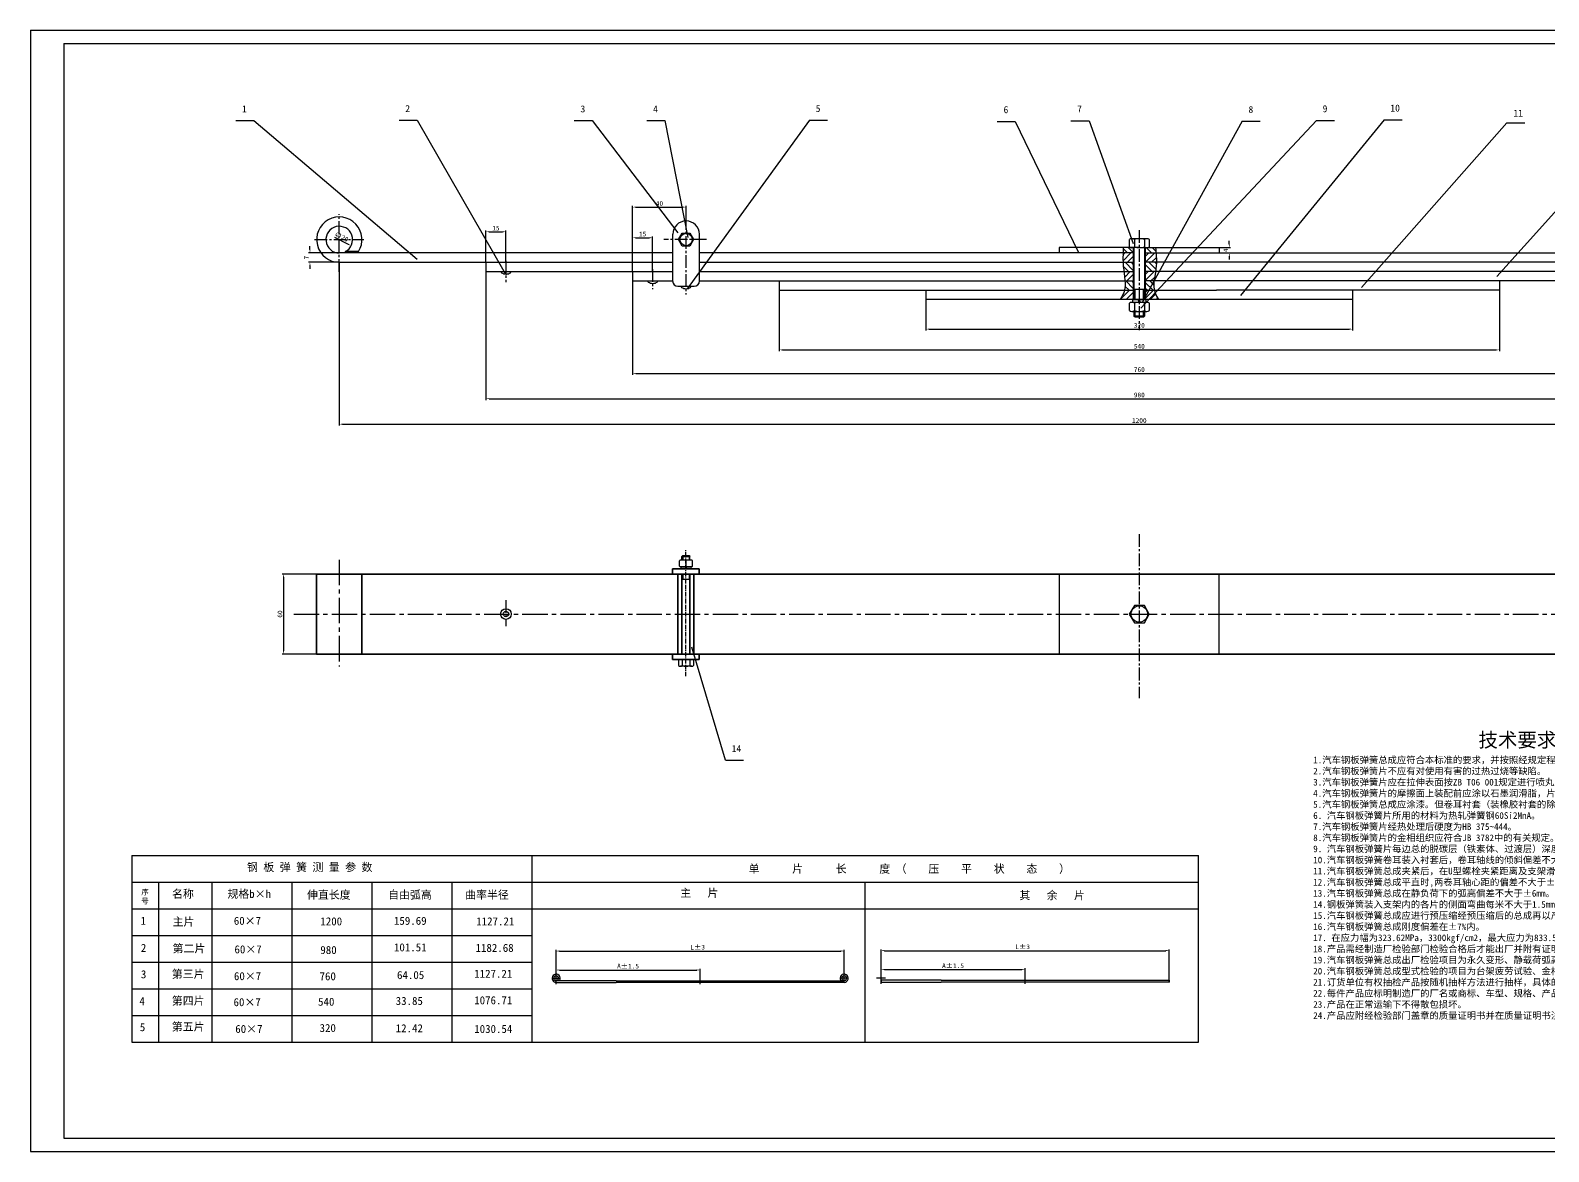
# Model space of a CAD drawing. Header units: millimetres. Extents: x -3782 to 4047, y 1014 to 3284.
# Drawn here: x -3782 to -2643, y 1433 to 2274 of the extents above; entities that cross this region are included whole.
import ezdxf

# ---------------------------------------------------------------- set-up
doc = ezdxf.new("R2010")
doc.units = ezdxf.units.MM
doc.linetypes.add('CENTER2', pattern=[28.575, 19.05, -3.175, 3.175, -3.175])
for name, color, linetype in [('尺寸', 4, 'CONTINUOUS'), ('文字', 3, 'CONTINUOUS'), ('点划线', 6, 'CENTER2'), ('细实线', 3, 'CONTINUOUS')]:
    doc.layers.add(name, color=color, linetype=linetype)
doc.layers.add('粗实线', color=2, linetype='CONTINUOUS', lineweight=30)
doc.styles.get("Standard").update_dxf_attribs({"font": '', "height": 3.5})
doc.styles.get('Standard').set_extended_font_data('SimSun')
doc.dimstyles.new('无偏差', dxfattribs={"dimtxt": 3.5, "dimasz": 2.5, "dimexe": 1, "dimexo": 0, "dimgap": 1, "dimtad": 1, "dimtoh": 1, "dimdec": 0, "dimzin": 0, "dimdsep": 46, "dimtxsty": 'Standard', "dimcen": 2.5, "dimclrd": 256, "dimadec": 0, "dimazin": 0, "dimtfac": 1, "dimtdec": 0, "dimtofl": 0, "dimtmove": 0, "dimatfit": 3, "dimfxl": 1, "dimtolj": 1, "dimtzin": 0, "dimarcsym": 0})
doc.dimstyles.new('无偏差$0', dxfattribs={"dimtxt": 3.5, "dimasz": 2.5, "dimexe": 1, "dimexo": 0, "dimgap": 1, "dimtad": 1, "dimtoh": 1, "dimdec": 0, "dimzin": 0, "dimdsep": 46, "dimtxsty": 'Standard', "dimcen": 2.5, "dimclrd": 256, "dimadec": 0, "dimazin": 0, "dimtfac": 1, "dimtdec": 0, "dimtofl": 0, "dimtmove": 0, "dimatfit": 3, "dimfxl": 1, "dimtolj": 1, "dimtzin": 0, "dimarcsym": 0})

# ---------------------------------------------------------------- blocks, each defined once
blk = doc.blocks.new('*D164')
at = {"layer": '尺寸', "color": 0, "lineweight": -2, "ltscale": 0.5}
for p, q in [((-3110.2, 2071.9), (-3110.2, 2048.8)), ((-2790.2, 2071.9), (-2790.2, 2048.8))]:
    blk.add_line(p, q, dxfattribs=at)
at = {"layer": '尺寸', "lineweight": -2, "ltscale": 0.5}
blk.add_line((-3107.7, 2049.8), (-2792.7, 2049.8), dxfattribs=at)
at = {"layer": '尺寸', "ltscale": 0.5}
for points in [[(-3107.7, 2050.2), (-3107.7, 2049.4), (-3110.2, 2049.8)], [(-2792.7, 2050.2), (-2792.7, 2049.4), (-2790.2, 2049.8)]]:
    blk.add_solid(points, dxfattribs=at)
at = {"layer": '尺寸', "color": 0, "ltscale": 0.5, "insert": (-2950.2, 2052.6), "char_height": 3.5, "attachment_point": 5}
blk.add_mtext('\\A1;320', dxfattribs=at)
blk = doc.blocks.new('*D165')
at = {"layer": '尺寸', "color": 0, "lineweight": -2, "ltscale": 0.5}
for p, q in [((-3220.2, 2078.9), (-3220.2, 2033.2)), ((-2680.2, 2078.9), (-2680.2, 2033.2))]:
    blk.add_line(p, q, dxfattribs=at)
at = {"layer": '尺寸', "lineweight": -2, "ltscale": 0.5}
blk.add_line((-3217.7, 2034.2), (-2682.7, 2034.2), dxfattribs=at)
at = {"layer": '尺寸', "ltscale": 0.5}
for points in [[(-3217.7, 2034.6), (-3217.7, 2033.8), (-3220.2, 2034.2)], [(-2682.7, 2034.6), (-2682.7, 2033.8), (-2680.2, 2034.2)]]:
    blk.add_solid(points, dxfattribs=at)
at = {"layer": '尺寸', "color": 0, "ltscale": 0.5, "insert": (-2950.2, 2036.9), "char_height": 3.5, "attachment_point": 5}
blk.add_mtext('\\A1;540', dxfattribs=at)
blk = doc.blocks.new('*D166')
at = {"layer": '尺寸', "color": 0, "lineweight": -2, "ltscale": 0.5}
for p, q in [((-3330.2, 2085.9), (-3330.2, 2015.6)), ((-2570.2, 2085.9), (-2570.2, 2015.6))]:
    blk.add_line(p, q, dxfattribs=at)
at = {"layer": '尺寸', "lineweight": -2, "ltscale": 0.5}
blk.add_line((-3327.7, 2016.6), (-2572.7, 2016.6), dxfattribs=at)
at = {"layer": '尺寸', "ltscale": 0.5}
for points in [[(-3327.7, 2017), (-3327.7, 2016.2), (-3330.2, 2016.6)], [(-2572.7, 2017), (-2572.7, 2016.2), (-2570.2, 2016.6)]]:
    blk.add_solid(points, dxfattribs=at)
at = {"layer": '尺寸', "color": 0, "ltscale": 0.5, "insert": (-2950.2, 2019.4), "char_height": 3.5, "attachment_point": 5}
blk.add_mtext('\\A1;760', dxfattribs=at)
blk = doc.blocks.new('*D167')
at = {"layer": '尺寸', "color": 0, "lineweight": -2, "ltscale": 0.5}
for p, q in [((-3440.2, 2092.9), (-3440.2, 1996.6)), ((-2460.2, 2092.9), (-2460.2, 1996.6))]:
    blk.add_line(p, q, dxfattribs=at)
at = {"layer": '尺寸', "lineweight": -2, "ltscale": 0.5}
blk.add_line((-3437.7, 1997.6), (-2462.7, 1997.6), dxfattribs=at)
at = {"layer": '尺寸', "ltscale": 0.5}
for points in [[(-3437.7, 1998), (-3437.7, 1997.2), (-3440.2, 1997.6)], [(-2462.7, 1998), (-2462.7, 1997.2), (-2460.2, 1997.6)]]:
    blk.add_solid(points, dxfattribs=at)
at = {"layer": '尺寸', "color": 0, "ltscale": 0.5, "insert": (-2950.2, 2000.4), "char_height": 3.5, "attachment_point": 5}
blk.add_mtext('\\A1;980', dxfattribs=at)
blk = doc.blocks.new('*D168')
at = {"layer": '尺寸', "color": 0, "lineweight": -2, "ltscale": 0.5}
for p, q in [((-3550.2, 2099.9), (-3550.2, 1977.5)), ((-2350.2, 2099.9), (-2350.2, 1977.5))]:
    blk.add_line(p, q, dxfattribs=at)
at = {"layer": '尺寸', "lineweight": -2, "ltscale": 0.5}
blk.add_line((-3547.7, 1978.5), (-2352.7, 1978.5), dxfattribs=at)
at = {"layer": '尺寸', "ltscale": 0.5}
for points in [[(-3547.7, 1978.9), (-3547.7, 1978.1), (-3550.2, 1978.5)], [(-2352.7, 1978.9), (-2352.7, 1978.1), (-2350.2, 1978.5)]]:
    blk.add_solid(points, dxfattribs=at)
at = {"layer": '尺寸', "color": 0, "ltscale": 0.5, "insert": (-2950.2, 1981.2), "char_height": 3.5, "attachment_point": 5}
blk.add_mtext('\\A1;1200', dxfattribs=at)
blk = doc.blocks.new('*D169')
at = {"layer": '尺寸', "lineweight": -2, "ltscale": 0.5}
blk.add_line((-3553.9, 2118.8), (-3543.5, 2113.4), dxfattribs=at)
at = {"layer": '尺寸', "ltscale": 0.5}
blk.add_solid([(-3543.3, 2113.8), (-3543.7, 2113.1), (-3541.3, 2112.3)], dxfattribs=at)
at = {"layer": '尺寸', "color": 0, "ltscale": 0.5, "insert": (-3548.5, 2119.1), "char_height": 3.5, "attachment_point": 5, "rotation": 332.7494}
blk.add_mtext('\\A1;∅20', dxfattribs=at)
blk = doc.blocks.new('*D170')
at = {"layer": '尺寸', "color": 0, "lineweight": -2, "ltscale": 0.5}
for p, q in [((-3550.2, 2106.9), (-3573.2, 2106.9)), ((-3550.2, 2099.9), (-3573.2, 2099.9))]:
    blk.add_line(p, q, dxfattribs=at)
at = {"layer": '尺寸', "lineweight": -2, "ltscale": 0.5}
for p, q in [((-3572.2, 2109.4), (-3572.2, 2111.9)), ((-3572.2, 2097.4), (-3572.2, 2094.9))]:
    blk.add_line(p, q, dxfattribs=at)
at = {"layer": '尺寸', "ltscale": 0.5}
for points in [[(-3572.6, 2109.4), (-3571.8, 2109.4), (-3572.2, 2106.9)], [(-3572.6, 2097.4), (-3571.8, 2097.4), (-3572.2, 2099.9)]]:
    blk.add_solid(points, dxfattribs=at)
at = {"layer": '尺寸', "color": 0, "ltscale": 0.5, "insert": (-3574.9, 2103.4), "char_height": 3.5, "attachment_point": 5, "rotation": 90}
blk.add_mtext('\\A1;7', dxfattribs=at)
blk = doc.blocks.new('*D171')
at = {"layer": '尺寸', "color": 0, "lineweight": -2, "ltscale": 0.5}
for p, q in [((-3567.2, 1866.1), (-3593, 1866.1)), ((-3567.2, 1806.1), (-3593, 1806.1))]:
    blk.add_line(p, q, dxfattribs=at)
at = {"layer": '尺寸', "lineweight": -2, "ltscale": 0.5}
blk.add_line((-3592, 1863.6), (-3592, 1808.6), dxfattribs=at)
at = {"layer": '尺寸', "ltscale": 0.5}
for points in [[(-3592.4, 1863.6), (-3591.5, 1863.6), (-3592, 1866.1)], [(-3592.4, 1808.6), (-3591.5, 1808.6), (-3592, 1806.1)]]:
    blk.add_solid(points, dxfattribs=at)
at = {"layer": '尺寸', "color": 0, "ltscale": 0.5, "insert": (-3594.7, 1836.1), "char_height": 3.5, "attachment_point": 5, "rotation": 90}
blk.add_mtext('\\A1;60', dxfattribs=at)
blk = doc.blocks.new('*D232')
at = {"layer": '尺寸', "color": 0, "lineweight": -2, "ltscale": 0.5}
for p, q in [((-2890.2, 2110.9), (-2881.7, 2110.9)), ((-2890.2, 2106.9), (-2881.7, 2106.9))]:
    blk.add_line(p, q, dxfattribs=at)
at = {"layer": '尺寸', "lineweight": -2, "ltscale": 0.5}
for p, q in [((-2882.7, 2113.4), (-2882.7, 2115.9)), ((-2882.7, 2104.4), (-2882.7, 2101.9))]:
    blk.add_line(p, q, dxfattribs=at)
at = {"layer": '尺寸', "ltscale": 0.5}
for points in [[(-2883.1, 2113.4), (-2882.3, 2113.4), (-2882.7, 2110.9)], [(-2883.1, 2104.4), (-2882.3, 2104.4), (-2882.7, 2106.9)]]:
    blk.add_solid(points, dxfattribs=at)
at = {"layer": '尺寸', "color": 0, "ltscale": 0.5, "insert": (-2885.4, 2108.9), "char_height": 3.5, "attachment_point": 5, "rotation": 90}
blk.add_mtext('\\A1;4', dxfattribs=at)
blk = doc.blocks.new('*D234')
at = {"layer": '尺寸', "color": 0, "lineweight": -2, "ltscale": 0.5}
for p, q in [((-3440.2, 2099.9), (-3440.2, 2123.8)), ((-3425.2, 2099.9), (-3425.2, 2123.8))]:
    blk.add_line(p, q, dxfattribs=at)
at = {"layer": '尺寸', "lineweight": -2, "ltscale": 0.5}
blk.add_line((-3437.7, 2122.8), (-3427.7, 2122.8), dxfattribs=at)
at = {"layer": '尺寸', "ltscale": 0.5}
for points in [[(-3437.7, 2123.2), (-3437.7, 2122.4), (-3440.2, 2122.8)], [(-3427.7, 2123.2), (-3427.7, 2122.4), (-3425.2, 2122.8)]]:
    blk.add_solid(points, dxfattribs=at)
at = {"layer": '尺寸', "color": 0, "ltscale": 0.5, "insert": (-3432.7, 2125.5), "char_height": 3.5, "attachment_point": 5}
blk.add_mtext('\\A1;15', dxfattribs=at)
blk = doc.blocks.new('*D235')
at = {"layer": '尺寸', "color": 0, "lineweight": -2, "ltscale": 0.5}
for p, q in [((-3330.2, 2092.9), (-3330.2, 2119.3)), ((-3315.2, 2092.9), (-3315.2, 2119.3))]:
    blk.add_line(p, q, dxfattribs=at)
at = {"layer": '尺寸', "lineweight": -2, "ltscale": 0.5}
blk.add_line((-3327.7, 2118.3), (-3317.7, 2118.3), dxfattribs=at)
at = {"layer": '尺寸', "ltscale": 0.5}
for points in [[(-3327.7, 2118.7), (-3327.7, 2117.9), (-3330.2, 2118.3)], [(-3317.7, 2118.7), (-3317.7, 2117.9), (-3315.2, 2118.3)]]:
    blk.add_solid(points, dxfattribs=at)
at = {"layer": '尺寸', "color": 0, "ltscale": 0.5, "insert": (-3322.7, 2121.1), "char_height": 3.5, "attachment_point": 5}
blk.add_mtext('\\A1;15', dxfattribs=at)
blk = doc.blocks.new('*D236')
at = {"layer": '尺寸', "color": 0, "lineweight": -2, "ltscale": 0.5}
for p, q in [((-3330.2, 2092.9), (-3330.2, 2142.3)), ((-3290.1, 2131), (-3290.1, 2142.3))]:
    blk.add_line(p, q, dxfattribs=at)
at = {"layer": '尺寸', "lineweight": -2, "ltscale": 0.5}
blk.add_line((-3327.7, 2141.3), (-3292.6, 2141.3), dxfattribs=at)
at = {"layer": '尺寸', "ltscale": 0.5}
for points in [[(-3327.7, 2141.7), (-3327.7, 2140.9), (-3330.2, 2141.3)], [(-3292.6, 2141.7), (-3292.6, 2140.9), (-3290.1, 2141.3)]]:
    blk.add_solid(points, dxfattribs=at)
at = {"layer": '尺寸', "color": 0, "ltscale": 0.5, "insert": (-3310.1, 2144), "char_height": 3.5, "attachment_point": 5}
blk.add_mtext('\\A1;40', dxfattribs=at)
blk = doc.blocks.new('*D341')
at = {"layer": '文字', "color": 0, "lineweight": -2, "ltscale": 0.5}
for p, q in [((-3387.6, 1562.9), (-3387.6, 1584.3)), ((-3171.6, 1562.9), (-3171.6, 1584.3))]:
    blk.add_line(p, q, dxfattribs=at)
at = {"layer": '文字', "lineweight": -2, "ltscale": 0.5}
blk.add_line((-3385.1, 1583.3), (-3174.1, 1583.3), dxfattribs=at)
at = {"layer": '文字', "ltscale": 0.5}
for points in [[(-3385.1, 1583.8), (-3385.1, 1582.9), (-3387.6, 1583.3)], [(-3174.1, 1583.8), (-3174.1, 1582.9), (-3171.6, 1583.3)]]:
    blk.add_solid(points, dxfattribs=at)
at = {"layer": '文字', "color": 0, "ltscale": 0.5, "insert": (-3281.4, 1586.2), "char_height": 3.5, "attachment_point": 5}
blk.add_mtext('\\A1;L±3', dxfattribs=at)
blk = doc.blocks.new('*D342')
at = {"layer": '细实线', "color": 0, "lineweight": -2, "ltscale": 0.5}
for p, q in [((-3387.6, 1562.9), (-3387.6, 1570.1)), ((-3279.6, 1561.1), (-3279.6, 1570.1))]:
    blk.add_line(p, q, dxfattribs=at)
at = {"layer": '细实线', "lineweight": -2, "ltscale": 0.5}
blk.add_line((-3385.1, 1569.1), (-3282.1, 1569.1), dxfattribs=at)
at = {"layer": '细实线', "ltscale": 0.5}
for points in [[(-3385.1, 1569.5), (-3385.1, 1568.7), (-3387.6, 1569.1)], [(-3282.1, 1569.5), (-3282.1, 1568.7), (-3279.6, 1569.1)]]:
    blk.add_solid(points, dxfattribs=at)
at = {"layer": '细实线', "color": 0, "ltscale": 0.5, "insert": (-3333.6, 1572), "char_height": 3.5, "attachment_point": 5}
blk.add_mtext('\\A1;A±1.5', dxfattribs=at)
blk = doc.blocks.new('*D343')
at = {"layer": '文字', "color": 0, "lineweight": -2, "ltscale": 0.5}
for p, q in [((-3143.9, 1563.2), (-3143.9, 1584.6)), ((-2927.9, 1563.2), (-2927.9, 1584.6))]:
    blk.add_line(p, q, dxfattribs=at)
at = {"layer": '文字', "lineweight": -2, "ltscale": 0.5}
blk.add_line((-3141.4, 1583.6), (-2930.4, 1583.6), dxfattribs=at)
at = {"layer": '文字', "ltscale": 0.5}
for points in [[(-3141.4, 1584.1), (-3141.4, 1583.2), (-3143.9, 1583.6)], [(-2930.4, 1584.1), (-2930.4, 1583.2), (-2927.9, 1583.6)]]:
    blk.add_solid(points, dxfattribs=at)
at = {"layer": '文字', "color": 0, "ltscale": 0.5, "insert": (-3037.7, 1586.5), "char_height": 3.5, "attachment_point": 5}
blk.add_mtext('\\A1;L±3', dxfattribs=at)
blk = doc.blocks.new('*D344')
at = {"layer": '细实线', "color": 0, "lineweight": -2, "ltscale": 0.5}
for p, q in [((-3143.9, 1563.2), (-3143.9, 1570.4)), ((-3035.9, 1561.4), (-3035.9, 1570.4))]:
    blk.add_line(p, q, dxfattribs=at)
at = {"layer": '细实线', "lineweight": -2, "ltscale": 0.5}
blk.add_line((-3141.4, 1569.4), (-3038.4, 1569.4), dxfattribs=at)
at = {"layer": '细实线', "ltscale": 0.5}
for points in [[(-3141.4, 1569.8), (-3141.4, 1569), (-3143.9, 1569.4)], [(-3038.4, 1569.8), (-3038.4, 1569), (-3035.9, 1569.4)]]:
    blk.add_solid(points, dxfattribs=at)
at = {"layer": '细实线', "color": 0, "ltscale": 0.5, "insert": (-3089.9, 1572.3), "char_height": 3.5, "attachment_point": 5}
blk.add_mtext('\\A1;A±1.5', dxfattribs=at)

msp = doc.modelspace()

# ---------------------------------------------------------------- hatches: boundary and pattern name
at = {"layer": '细实线', "ltscale": 0.5}
h = msp.add_hatch(dxfattribs=at)
h.set_pattern_fill('ANSI31', color=256, style=0)
h.set_pattern_definition([(45, (-2964.555, 2071.8823), (-2.24506, 2.24506), [])])
edge = h.paths.add_edge_path()
edge.add_line((-2954.7, 2099.9), (-2954.7, 2106.9))
edge.add_line((-2954.7, 2106.9), (-2962.3, 2106.9))
edge.add_spline(control_points=[(-2962.3, 2106.9), (-2962.4, 2104.6), (-2962.5, 2102.2), (-2962.4, 2099.9)], knot_values=[4.037368, 4.037368, 4.037368, 4.037368, 11.044079, 11.044079, 11.044079, 11.044079], degree=3, periodic=0)
edge.add_line((-2962.4, 2099.9), (-2954.7, 2099.9))
edge = h.paths.add_edge_path()
edge.add_spline(control_points=[(-2937.3, 2099.9), (-2937.3, 2102.2), (-2937.5, 2104.6), (-2937.7, 2106.9)], knot_values=[4.040534, 4.040534, 4.040534, 4.040534, 11.04896, 11.04896, 11.04896, 11.04896], degree=3, periodic=0)
edge.add_line((-2937.7, 2106.9), (-2945.7, 2106.9))
edge.add_line((-2945.7, 2106.9), (-2945.7, 2099.9))
edge.add_line((-2945.7, 2099.9), (-2937.3, 2099.9))
edge = h.paths.add_edge_path()
edge.add_line((-2954.7, 2085.9), (-2954.7, 2092.9))
edge.add_line((-2954.7, 2092.9), (-2961.7, 2092.9))
edge.add_spline(control_points=[(-2961.7, 2092.9), (-2961.4, 2090.5), (-2961.1, 2088.2), (-2960.9, 2085.9)], knot_values=[17.904838, 17.904838, 17.904838, 17.904838, 24.739263, 24.739263, 24.739263, 24.739263], degree=3, periodic=0)
edge.add_line((-2960.9, 2085.9), (-2954.7, 2085.9))
edge = h.paths.add_edge_path()
edge.add_line((-2945.7, 2085.9), (-2939.1, 2085.9))
edge.add_spline(control_points=[(-2939.1, 2085.9), (-2938.8, 2088.2), (-2938.4, 2090.5), (-2938, 2092.9)], knot_values=[17.908218, 17.908218, 17.908218, 17.908218, 24.755629, 24.755629, 24.755629, 24.755629], degree=3, periodic=0)
edge.add_line((-2938, 2092.9), (-2945.7, 2092.9))
edge.add_line((-2945.7, 2092.9), (-2945.7, 2085.9))
edge = h.paths.add_edge_path()
edge.add_spline(control_points=[(-2961.4, 2078.9), (-2961.5, 2078.2), (-2962.2, 2075.8), (-2963.6, 2073.6), (-2964.6, 2071.9)], knot_values=[31.862079, 31.862079, 31.862079, 31.862079, 33.909378, 39.632023, 39.632023, 39.632023, 39.632023], degree=3, periodic=0)
edge.add_line((-2964.6, 2071.9), (-2954.7, 2071.9))
edge.add_line((-2954.7, 2071.9), (-2954.7, 2078.9))
edge.add_line((-2954.7, 2078.9), (-2961.4, 2078.9))
edge = h.paths.add_edge_path()
edge.add_spline(control_points=[(-2935.8, 2071.9), (-2936.8, 2073.6), (-2938.1, 2075.8), (-2938.8, 2078.2), (-2938.9, 2078.9)], knot_values=[31.89476, 31.89476, 31.89476, 31.89476, 37.617406, 39.667406, 39.667406, 39.667406, 39.667406], degree=3, periodic=0)
edge.add_line((-2938.9, 2078.9), (-2945.7, 2078.9))
edge.add_line((-2945.7, 2078.9), (-2945.7, 2071.9))
edge.add_line((-2945.7, 2071.9), (-2945.2, 2071.9))
edge.add_line((-2945.2, 2071.9), (-2935.8, 2071.9))
h = msp.add_hatch(dxfattribs=at)
h.set_pattern_fill('ANSI31', color=256, angle=90, style=0)
h.set_pattern_definition([(135, (-2962.3623, 2078.8823), (-2.24506, -2.24506), [])])
edge = h.paths.add_edge_path()
edge.add_line((-2954.7, 2110.9), (-2962.2, 2110.9))
edge.add_spline(control_points=[(-2962.2, 2110.9), (-2962.2, 2109.6), (-2962.3, 2108.2), (-2962.3, 2106.9)], knot_values=[0, 0, 0, 0, 4.037368, 4.037368, 4.037368, 4.037368], degree=3, periodic=0)
edge.add_line((-2962.3, 2106.9), (-2954.7, 2106.9))
edge.add_line((-2954.7, 2106.9), (-2954.7, 2110.9))
edge = h.paths.add_edge_path()
edge.add_spline(control_points=[(-2937.7, 2106.9), (-2937.8, 2108.2), (-2938, 2109.6), (-2938.1, 2110.9)], knot_values=[0, 0, 0, 0, 4.040534, 4.040534, 4.040534, 4.040534], degree=3, periodic=0)
edge.add_line((-2938.1, 2110.9), (-2945.7, 2110.9))
edge.add_line((-2945.7, 2110.9), (-2945.7, 2106.9))
edge.add_line((-2945.7, 2106.9), (-2937.7, 2106.9))
edge = h.paths.add_edge_path()
edge.add_spline(control_points=[(-2938, 2092.9), (-2937.8, 2094.4), (-2937.5, 2096.7), (-2937.4, 2099.1), (-2937.3, 2099.9)], knot_values=[11.04896, 11.04896, 11.04896, 11.04896, 15.437301, 17.908218, 17.908218, 17.908218, 17.908218], degree=3, periodic=0)
edge.add_line((-2937.3, 2099.9), (-2945.7, 2099.9))
edge.add_line((-2945.7, 2099.9), (-2945.7, 2092.9))
edge.add_line((-2945.7, 2092.9), (-2938, 2092.9))
edge = h.paths.add_edge_path()
edge.add_line((-2954.7, 2099.9), (-2962.4, 2099.9))
edge.add_spline(control_points=[(-2962.4, 2099.9), (-2962.3, 2098.8), (-2962.2, 2096.5), (-2961.9, 2094.1), (-2961.7, 2092.9)], knot_values=[11.044079, 11.044079, 11.044079, 11.044079, 14.214663, 17.904838, 17.904838, 17.904838, 17.904838], degree=3, periodic=0)
edge.add_line((-2961.7, 2092.9), (-2954.7, 2092.9))
edge.add_line((-2954.7, 2092.9), (-2954.7, 2099.9))
edge = h.paths.add_edge_path()
edge.add_line((-2954.7, 2085.9), (-2960.9, 2085.9))
edge.add_spline(control_points=[(-2960.9, 2085.9), (-2960.8, 2083.5), (-2960.9, 2081.1), (-2961.4, 2078.9)], knot_values=[24.739263, 24.739263, 24.739263, 24.739263, 31.862079, 31.862079, 31.862079, 31.862079], degree=3, periodic=0)
edge.add_line((-2961.4, 2078.9), (-2954.7, 2078.9))
edge.add_line((-2954.7, 2078.9), (-2954.7, 2085.9))
edge = h.paths.add_edge_path()
edge.add_spline(control_points=[(-2938.9, 2078.9), (-2939.4, 2081.1), (-2939.3, 2083.5), (-2939.1, 2085.9)], knot_values=[24.755629, 24.755629, 24.755629, 24.755629, 31.89476, 31.89476, 31.89476, 31.89476], degree=3, periodic=0)
edge.add_line((-2939.1, 2085.9), (-2945.7, 2085.9))
edge.add_line((-2945.7, 2085.9), (-2945.7, 2078.9))
edge.add_line((-2945.7, 2078.9), (-2938.9, 2078.9))

# ---------------------------------------------------------------- linework, layer by layer
at = {"layer": '点划线', "ltscale": 0.5}
for p, q in [((-3550.2, 2092.7), (-3550.2, 2135.9)), ((-3290.2, 2133.8), (-3290.2, 2075.8)), ((-2950.2, 2124.1), (-2950.2, 2049.1)), ((-3568.7, 2116.9), (-3531.8, 2116.9)), ((-3274.8, 2116.9), (-3306.7, 2117)), ((-3425.2, 2101), (-3425.2, 2085)), ((-3315.2, 2094.8), (-3315.2, 2079.7)), ((-2950.2, 1895.9), (-2950.2, 1773.1)), ((-3425.2, 1846.6), (-3425.2, 1827.1)), ((-3390.9, 1562.9), (-3384.2, 1562.9)), ((-3387.6, 1558.5), (-3387.6, 1566.3)), ((-3279.6, 1558.5), (-3279.6, 1566.3)), ((-3168.2, 1562.9), (-3174.9, 1562.9)), ((-3171.6, 1559.4), (-3171.6, 1566.3)), ((-3147.3, 1563.2), (-3140.6, 1563.2)), ((-3143.9, 1558.8), (-3143.9, 1566.6)), ((-3035.9, 1558.8), (-3035.9, 1566.6)), ((-2927.9, 1559.7), (-2927.9, 1566.6))]:
    msp.add_line(p, q, dxfattribs=at)
at = {"layer": '点划线', "ltscale": 0.175}
msp.add_line((-3290.2, 1789.5), (-3290.2, 1884.4), dxfattribs=at)
at = {"layer": '点划线'}
for p, q in [((-3550.2, 1876.8), (-3550.2, 1796.8)), ((-3584.4, 1836.1), (-2315.8, 1836.1))]:
    msp.add_line(p, q, dxfattribs=at)
at = {"layer": '粗实线'}
for p, q in [((-3756.9, 2263.9), (-2025.9, 2263.9)), ((-3756.9, 2263.9), (-3756.9, 1442.9)), ((-2954.2, 2110.9), (-2954.2, 2071.9)), ((-2946.2, 2110.9), (-2946.2, 2071.9)), ((-2946.2, 2079.6), (-2954.2, 2079.6)), ((-2954.2, 2063.1), (-2954.2, 2059.6)), ((-2946.2, 2063.1), (-2946.2, 2059.6)), ((-2953.4, 2058.8), (-2954.2, 2059.6)), ((-2946.2, 2059.6), (-2954.2, 2059.6)), ((-2947, 2058.8), (-2953.4, 2058.8)), ((-2946.2, 2059.6), (-2947, 2058.8)), ((-3293.2, 1879.3), (-3292.6, 1879.9)), ((-3293.2, 1879.3), (-3287.2, 1879.3)), ((-3293.2, 1876.7), (-3293.2, 1879.3)), ((-3292.6, 1879.9), (-3287.8, 1879.9)), ((-3287.8, 1879.9), (-3287.2, 1879.3)), ((-3287.2, 1876.7), (-3287.2, 1879.3)), ((-3293.2, 1862.3), (-3287.2, 1862.3)), ((-3756.9, 1442.9), (-2025.9, 1442.9))]:
    msp.add_line(p, q, dxfattribs=at)
at = {"layer": '粗实线', "ltscale": 0.5}
for p, q in [((-3300.2, 2120.9), (-3300.2, 2085.9)), ((-3280.1, 2085.9), (-3280.1, 2120.9)), ((-3300.2, 2106.9), (-3550.2, 2106.9)), ((-3535.7, 2107.9), (-3545.8, 2107.9)), ((-3008.2, 2106.9), (-3280.2, 2106.9)), ((-2950.2, 2110.9), (-3010.2, 2110.9)), ((-3010.2, 2110.9), (-3010.2, 2106.9)), ((-2954.2, 2106.9), (-3008.2, 2106.9)), ((-2957.7, 2117), (-2957.7, 2111.5)), ((-2955.8, 2117.7), (-2944.5, 2117.7)), ((-2954.7, 2110.9), (-2954.7, 2071.9)), ((-2953.9, 2117), (-2953.9, 2111.5)), ((-2952.8, 2110.9), (-2952.8, 2110.9)), ((-2950.2, 2110.9), (-2890.2, 2110.9)), ((-2946.4, 2117), (-2946.4, 2111.5)), ((-2946.2, 2106.9), (-2892.2, 2106.9)), ((-2945.7, 2110.9), (-2945.7, 2071.9)), ((-2942.7, 2117), (-2942.7, 2111.5)), ((-2892.2, 2106.9), (-2620.2, 2106.9)), ((-2890.2, 2110.9), (-2890.2, 2106.9)), ((-3550.2, 2099.9), (-3300.2, 2099.9)), ((-3440.2, 2099.9), (-3440.2, 2092.9)), ((-3280.2, 2099.9), (-3008.2, 2099.9)), ((-3008.2, 2099.9), (-2954.2, 2099.9)), ((-2892.2, 2099.9), (-2946.2, 2099.9)), ((-2620.2, 2099.9), (-2892.2, 2099.9)), ((-3440.2, 2092.9), (-3300.2, 2092.9)), ((-3330.2, 2092.9), (-3330.2, 2085.9)), ((-3330.2, 2085.9), (-3300.2, 2085.9)), ((-3280.2, 2092.9), (-3008.2, 2092.9)), ((-3280.2, 2085.9), (-3008.2, 2085.9)), ((-3220.2, 2085.9), (-3220.2, 2078.9)), ((-3008.2, 2092.9), (-2954.2, 2092.9)), ((-3008.2, 2085.9), (-2954.2, 2085.9)), ((-2892.2, 2092.9), (-2946.2, 2092.9)), ((-2892.2, 2085.9), (-2946.2, 2085.9)), ((-2620.2, 2092.9), (-2892.2, 2092.9)), ((-2620.2, 2085.9), (-2892.2, 2085.9)), ((-2680.2, 2085.9), (-2680.2, 2078.9)), ((-3296.2, 2081.9), (-3284.1, 2081.9)), ((-3220.2, 2078.9), (-2954.2, 2078.9)), ((-3110.2, 2078.9), (-3110.2, 2071.9)), ((-2946.2, 2078.9), (-2892.2, 2078.9)), ((-2680.2, 2078.9), (-2892.2, 2078.9)), ((-2790.2, 2078.9), (-2790.2, 2071.9)), ((-2892.2, 2071.9), (-3110.2, 2071.9)), ((-2957.7, 2069.2), (-2957.7, 2063.7)), ((-2955.8, 2069.9), (-2944.5, 2069.9)), ((-2955.8, 2063.1), (-2944.5, 2063.1)), ((-2955.2, 2071.9), (-2945.2, 2071.9)), ((-2955.2, 2071.9), (-2955.2, 2069.9)), ((-2955.2, 2069.9), (-2945.2, 2069.9)), ((-2953.9, 2069.2), (-2953.9, 2063.7)), ((-2952.8, 2069.9), (-2952.8, 2069.9)), ((-2950.2, 2069.9), (-2951, 2071.9)), ((-2949.3, 2069.9), (-2950.2, 2071.9)), ((-2946.4, 2069.2), (-2946.4, 2063.7)), ((-2945.2, 2071.9), (-2945.2, 2069.9)), ((-2942.7, 2069.2), (-2942.7, 2063.7)), ((-2790.2, 2071.9), (-2892.2, 2071.9)), ((-3295, 1876.1), (-3294.5, 1876.6)), ((-3295, 1872), (-3295, 1876.1)), ((-3295, 1872), (-3294.5, 1871.6)), ((-3285.8, 1876.6), (-3294.5, 1876.6)), ((-3285.8, 1871.6), (-3294.5, 1871.6)), ((-3285.9, 1871.6), (-3294.4, 1871.6)), ((-3293.9, 1870.1), (-3293.9, 1871.6)), ((-3286.4, 1870.1), (-3293.9, 1870.1)), ((-3293.2, 1871.6), (-3287.2, 1871.6)), ((-3290.8, 1871.6), (-3290.2, 1870.1)), ((-3290.2, 1876.1), (-3290.2, 1872)), ((-3290.2, 1871.6), (-3289.5, 1870.1)), ((-3286.4, 1870.1), (-3286.4, 1871.6)), ((-3285.3, 1876.1), (-3285.8, 1876.6)), ((-3285.3, 1872), (-3285.8, 1871.6)), ((-3285.3, 1872), (-3285.3, 1876.1)), ((-2950.2, 1866.1), (-3010.2, 1866.1)), ((-3010.2, 1866.1), (-3010.2, 1806.1)), ((-2890.2, 1806.1), (-2890.2, 1866.1)), ((-3295.8, 1801.6), (-3295.8, 1797.4)), ((-3285.9, 1802.1), (-3294.4, 1802.1)), ((-3293, 1801.6), (-3293, 1797.4)), ((-3287.3, 1801.6), (-3287.3, 1797.4)), ((-3284.5, 1801.6), (-3284.5, 1797.4)), ((-3010.2, 1806.1), (-2890.2, 1806.1)), ((-3285.9, 1797), (-3294.4, 1797))]:
    msp.add_line(p, q, dxfattribs=at)
at = {"layer": '粗实线', "lineweight": 35, "ltscale": 0.25}
for p, q in [((-3290.2, 1870.1), (-3300.2, 1870.1)), ((-3280.2, 1870.1), (-3290.2, 1870.1)), ((-3300.2, 1866.1), (-3290.2, 1866.1)), ((-3290.2, 1866.1), (-3280.2, 1866.1)), ((-3290.2, 1806.1), (-3300.2, 1806.1)), ((-3290.2, 1802.1), (-3300.2, 1802.1)), ((-3280.2, 1806.1), (-3290.2, 1806.1)), ((-3280.2, 1802.1), (-3290.2, 1802.1))]:
    msp.add_line(p, q, dxfattribs=at)
at = {"layer": '粗实线', "lineweight": 35, "ltscale": 0.1}
for p, q in [((-3300.2, 1870.1), (-3300.2, 1866.1)), ((-3280.2, 1870.1), (-3280.2, 1866.1)), ((-3300.2, 1806.1), (-3300.2, 1802.1)), ((-3280.2, 1806.1), (-3280.2, 1802.1))]:
    msp.add_line(p, q, dxfattribs=at)
at = {"layer": '粗实线', "lineweight": 35}
for p, q in [((-3567.2, 1866.1), (-3533.2, 1866.1)), ((-3567.2, 1866.1), (-3567.2, 1806.1)), ((-3564.7, 1866.1), (-3535.7, 1866.1)), ((-3533.2, 1866.1), (-3300.2, 1866.1)), ((-3533.2, 1866.1), (-3533.2, 1806.1)), ((-3440.2, 1866.1), (-3300.2, 1866.1)), ((-3296.2, 1806.1), (-3296.2, 1866.1)), ((-3293.2, 1806.1), (-3293.2, 1866.1)), ((-3287.2, 1806.1), (-3287.2, 1866.1)), ((-3284.2, 1806.1), (-3284.2, 1866.1)), ((-3280.2, 1866.1), (-2620.2, 1866.1)), ((-3280.2, 1866.1), (-3002.2, 1866.1)), ((-2898.1, 1866.1), (-2620.2, 1866.1)), ((-3567.2, 1806.1), (-3533.2, 1806.1)), ((-3533.2, 1806.1), (-3294.2, 1806.1)), ((-3286.2, 1806.1), (-2899.2, 1806.1)), ((-2899.2, 1806.1), (-2614.2, 1806.1))]:
    msp.add_line(p, q, dxfattribs=at)
at = {"layer": '粗实线', "ltscale": 0.5}
for points in [[(-3293, 2112.1), (-3295.8, 2117), (-3293, 2121.8), (-3287.3, 2121.8), (-3284.5, 2117), (-3287.3, 2112.1)], [(-2946.4, 1829.6), (-2942.7, 1836.1), (-2946.4, 1842.6), (-2953.9, 1842.6), (-2957.7, 1836.1), (-2953.9, 1829.6)]]:
    msp.add_lwpolyline(points, close=True, dxfattribs=at)
for centre, radius in [((-3290.1, 2117), 4.64), ((-3425.2, 1836.1), 4), ((-3425.2, 1836.1), 2), ((-2950.2, 1836.1), 6.17)]:
    msp.add_circle(centre, radius, dxfattribs=at)
for centre, radius, start, end in [((-3550.2, 2116.9), 17, 328.0343, 270), ((-3290.1, 2120.9), 10, 89.9874, 179.9874), ((-3290.1, 2120.9), 10, 359.9715, 89.9715), ((-3550.2, 2116.9), 10, 295.8419, 270), ((-2955.8, 2114.6), 3.03, 51.7868, 128.2132), ((-2955.8, 2113.9), 3.03, 231.7868, 308.2132), ((-2950.2, 2106.5), 11.2, 70.3471, 109.6529), ((-2950.2, 2122), 11.2, 250.3471, 289.6529), ((-2944.5, 2114.6), 3.03, 51.7868, 128.2132), ((-2944.5, 2113.9), 3.03, 231.7868, 308.2132), ((-3296.2, 2085.9), 4.01, 179.9874, 269.9874), ((-3284.1, 2085.9), 4.01, 269.9874, 359.969), ((-2955.8, 2066.8), 3.03, 51.7868, 128.2132), ((-2955.8, 2066.1), 3.03, 231.7868, 308.2132), ((-2950.2, 2058.7), 11.2, 70.3471, 109.6529), ((-2950.2, 2074.2), 11.2, 250.3471, 289.6529), ((-2944.5, 2066.8), 3.03, 51.7868, 128.2132), ((-2944.5, 2066.1), 3.03, 231.7868, 308.2132), ((-3292.6, 1870.3), 6.34, 67.3801, 112.6199), ((-3292.6, 1877.9), 6.34, 247.3801, 292.6199), ((-3287.7, 1870.3), 6.34, 67.3801, 112.6199), ((-3287.7, 1877.9), 6.34, 247.3801, 292.6199), ((-3294.4, 1799.8), 2.27, 51.7868, 128.2132), ((-3290.2, 1793.7), 8.37, 70.3471, 109.6529), ((-3285.9, 1799.8), 2.27, 51.7868, 128.2132), ((-3294.4, 1799.2), 2.27, 231.7868, 308.2132), ((-3290.2, 1805.3), 8.37, 250.3471, 289.6529), ((-3285.9, 1799.2), 2.27, 231.7868, 308.2132)]:
    msp.add_arc(centre, radius, start, end, dxfattribs=at)
at = {"layer": '粗实线', "ltscale": 0.5, "extrusion": (0, 0, -1)}
for centre, major_axis in [((-3425.2, 2092.9), (3.47, -0.05)), ((-3315.2, 2085.9), (3.47, -0.05)), ((-3290.2, 2081.9), (3.47, -0.05)), ((-3290.2, 2081.9), (3.48, -0.05))]:
    msp.add_ellipse(centre, major_axis=major_axis, ratio=0.595361, start_param=6.258506, end_param=9.400099, dxfattribs=at)
at = {"layer": '细实线'}
for p, q in [((-3781.9, 2273.9), (-2015.9, 2273.9)), ((-3781.9, 2273.9), (-3781.9, 1432.9)), ((-3781.9, 2273.9), (-3781.9, 1432.9)), ((-3781.9, 2273.9), (-3781.9, 1432.9)), ((-2953.4, 2071.9), (-2953.4, 2079.6)), ((-2947, 2071.9), (-2947, 2079.6)), ((-2953.4, 2058.8), (-2953.4, 2063.1)), ((-2947, 2058.8), (-2947, 2063.1)), ((-3292.6, 1879.9), (-3292.6, 1876.7)), ((-3287.8, 1879.9), (-3287.8, 1876.7)), ((-3292.5, 1866.1), (-3292.5, 1862.3)), ((-3287.9, 1866.1), (-3287.9, 1862.3)), ((-3781.9, 1432.9), (-2015.9, 1432.9))]:
    msp.add_line(p, q, dxfattribs=at)
at = {"layer": '细实线', "ltscale": 0.5}
for p, q in [((-3627.9, 2206.2), (-3614.4, 2206.2)), ((-3614.4, 2206.2), (-3491.7, 2102.2)), ((-3505.4, 2206.4), (-3491.9, 2206.4)), ((-3491.9, 2206.4), (-3425.9, 2091.6)), ((-3374, 2206.2), (-3360.5, 2206.2)), ((-3360.5, 2206.2), (-3296.4, 2122)), ((-3319.6, 2206.2), (-3306, 2206.2)), ((-3306, 2206.2), (-3288.9, 2118.4)), ((-3197.6, 2206.5), (-3289.3, 2079.9)), ((-3197.6, 2206.5), (-3184, 2206.5)), ((-3056.8, 2205.6), (-3043.2, 2205.6)), ((-3043.2, 2205.6), (-2996, 2107.7)), ((-3001.5, 2206.1), (-2987.9, 2206.1)), ((-2987.9, 2206.1), (-2954.7, 2114)), ((-2817.4, 2206.3), (-2949.1, 2065.6)), ((-2873.1, 2205.7), (-2947.8, 2070.3)), ((-2766.6, 2206.8), (-2874.3, 2074.9)), ((-2873.1, 2205.7), (-2859.5, 2205.7)), ((-2817.4, 2206.3), (-2803.8, 2206.3)), ((-2674.5, 2204.6), (-2783.6, 2081.1)), ((-2766.6, 2206.8), (-2753, 2206.8)), ((-2580.3, 2202.4), (-2682.1, 2089.2)), ((-2674.5, 2204.6), (-2661, 2204.6)), ((-3260.6, 1726.4), (-3285.8, 1811.3)), ((-3260.6, 1726.4), (-3247, 1726.4)), ((-3705.9, 1655), (-3705.9, 1515)), ((-3705.9, 1655), (-3405.9, 1655)), ((-3405.9, 1655), (-3405.9, 1515)), ((-3405.9, 1655), (-2905.9, 1655)), ((-2905.9, 1515), (-2905.9, 1655)), ((-3705.9, 1635), (-3405.9, 1635)), ((-3685.9, 1635), (-3685.9, 1515)), ((-3645.9, 1635), (-3645.9, 1515)), ((-3585.9, 1635), (-3585.9, 1515)), ((-3525.9, 1635), (-3525.9, 1515)), ((-3465.9, 1635), (-3465.9, 1515)), ((-3405.9, 1635), (-2905.9, 1635)), ((-3155.9, 1515), (-3155.9, 1635)), ((-3705.9, 1615), (-3405.9, 1615)), ((-3405.9, 1615), (-2905.9, 1615)), ((-3705.9, 1595), (-3405.9, 1595)), ((-3705.9, 1575), (-3405.9, 1575)), ((-3342.6, 1561.1), (-3387.6, 1561.1)), ((-3385, 1561.3), (-3386.8, 1561.3)), ((-3342.6, 1561.1), (-3171.6, 1561.1)), ((-3174.2, 1561.3), (-3172.3, 1561.3)), ((-3098.9, 1561.4), (-3143.9, 1561.4)), ((-3143.9, 1561.4), (-3143.9, 1560.1)), ((-3143.9, 1560.1), (-3098.9, 1560.1)), ((-3098.9, 1561.4), (-2927.9, 1561.4)), ((-2927.9, 1560.1), (-3098.9, 1560.1)), ((-2927.9, 1561.4), (-2927.9, 1560.1)), ((-3705.9, 1555), (-3405.9, 1555)), ((-3387.6, 1559.8), (-3342.6, 1559.8)), ((-3171.6, 1559.8), (-3342.6, 1559.8)), ((-3705.9, 1535), (-3405.9, 1535)), ((-3705.9, 1515), (-3405.9, 1515)), ((-3405.9, 1515), (-2905.9, 1515))]:
    msp.add_line(p, q, dxfattribs=at)
for centre, radius, start, end in [((-3387.6, 1562.9), 3.06, 328.0343, 270), ((-3387.6, 1562.9), 1.8, 295.8419, 270), ((-3171.6, 1562.9), 3.06, 270, 211.9657), ((-3171.6, 1562.9), 1.8, 270, 244.1581)]:
    msp.add_arc(centre, radius, start, end, dxfattribs=at)
for points in [[(-2962.2, 2110.9), (-2962.2, 2096.7), (-2961.9, 2077), (-2964.6, 2071.9)], [(-2938.1, 2110.9), (-2937.5, 2097.4), (-2938.4, 2077), (-2935.8, 2071.9)]]:
    msp.add_spline(points, degree=3, dxfattribs=at)

# ---------------------------------------------------------------- texts
at = {"layer": '尺寸', "ltscale": 0.5, "insert": (-3112.3, 1603.1), "char_height": 3.5, "attachment_point": 1}
msp.add_mtext('\\A1;', dxfattribs=at)
at = {"layer": '文字', "attachment_point": 1}
for s, insert, char_height, width in [('钢 板 弹 簧 测 量 参 数', (-3619.4, 1649.2), 6, 99.911), ('单      片      长      度 （    压    平    状    态    ）', (-3243.2, 1648), 6, 285.129), ('序号', (-3698.7, 1629.5), 4, 4.707), ('名称', (-3675.6, 1629.2), 6, 20.977), ('规格b×h', (-3634.1, 1629.2), 6, 42.774), ('伸直长度', (-3574.4, 1628.5), 6, 45.009), ('自由弧高', (-3513.6, 1628.5), 6, 47.96), ('曲率半径', (-3455.8, 1628.5), 6, 39.528), ('主   片', (-3294.5, 1629.9), 6, 117.739), ('其   余   片', (-3040.1, 1628.1), 6, 86.381), ('1', (-3699.3, 1609), 6, 20.977), ('主片', (-3675.2, 1608.3), 6, 20.977), ('60×7', (-3629.3, 1609), 6, 42.774), ('1200', (-3564.4, 1608.6), 6, 42.774), ('159.69', (-3509.2, 1609), 6, 42.774), ('1127.21', (-3447.5, 1608.6), 6, 42.774), ('2', (-3699, 1588.7), 6, 20.977), ('第二片', (-3675.2, 1588.2), 6, 25.336), ('60×7', (-3628.8, 1587.6), 6, 42.774), ('980', (-3564.4, 1587.1), 6, 42.774), ('101.51', (-3509.2, 1589.1), 6, 42.774), ('1182.68', (-3448, 1588.7), 6, 42.774), ('3', (-3699, 1568.9), 6, 20.977), ('第三片', (-3675.8, 1569.1), 6, 30.031), ('60×7', (-3629.2, 1567.5), 6, 42.774), ('760', (-3565, 1567.4), 6, 42.774), ('64.05', (-3506.9, 1568.3), 6, 42.774), ('1127.21', (-3449, 1569.3), 6, 42.774), ('第四片', (-3675.8, 1549), 6, 27.348), ('33.85', (-3507.9, 1548.9), 6, 42.774), ('1076.71', (-3449, 1549.4), 6, 42.774), ('4', (-3700.1, 1548.7), 6, 20.977), ('60×7', (-3629.5, 1548), 6, 42.774), ('540', (-3566.1, 1548.3), 6, 42.774), ('5', (-3699.8, 1529.2), 6, 20.977), ('第五片', (-3675.8, 1529.6), 6, 28.019), ('60×7', (-3628.2, 1527.9), 6, 42.774), ('320', (-3565, 1528.6), 6, 42.774), ('12.42', (-3507.9, 1528.4), 6, 42.774), ('1030.54', (-3449, 1527.9), 6, 42.774)]:
    msp.add_mtext(s, dxfattribs=dict(at, insert=insert, char_height=char_height, width=width))
at = {"layer": '细实线', "ltscale": 0.5, "char_height": 5.23, "attachment_point": 1}
for s, insert in [('1', (-3623.2, 2217.6)), ('2', (-3500.7, 2217.8)), ('3', (-3369.3, 2217.6)), ('4', (-3314.8, 2217.5)), ('5', (-3192.9, 2217.9)), ('6', (-3052, 2217)), ('7', (-2996.8, 2217.5)), ('8', (-2868.3, 2217.1)), ('9', (-2812.7, 2217.7)), ('10', (-2761.9, 2218.2)), ('11', (-2669.6, 2214.4)), ('14', (-3255.9, 1737.8))]:
    msp.add_mtext_dynamic_manual_height_columns(s, width=62.727, gutter_width=17.5, heights=[0], dxfattribs=dict(at, insert=insert)).dxf.set("width", 93.771)
at = {"layer": '细实线', "color": 3, "linetype": 'Continuous', "lineweight": -3, "insert": (-2819.8, 1747), "char_height": 5, "width": 606.594, "attachment_point": 1}
msp.add_mtext('{\\H2.143x;                 技术要求\\Fisocp|c134;\\P}1.汽车钢板弹簧总成应符合本标准的要求，并按照经规定程序批准的图样和技术文件制造，有特殊要求的汽车钢板弹簧，应与制造单位另订协议并在产品图样中注明。\\P2.汽车钢板弹簧片不应有对使用有害的过热过烧等缺陷。\\P3.汽车钢板弹簧片应在拉伸表面按ZB T06 001规定进行喷丸处理。\\P4.汽车钢板弹簧片的摩擦面上装配前应涂以石墨润滑脂，片间有垫片的除外。\\P5.汽车钢板弹簧总成应涂漆。但卷耳衬套（装橡胶衬套的除外）不得涂漆，该处应采取其他防锈措施。 \\P6. 汽车钢板弹簧片所用的材料为热轧弹簧钢60Si2MnA。\\P7.汽车钢板弹簧片经热处理后硬度为HB 375~444。\\P8.汽车钢板弹簧片的金相组织应符合JB 3782中的有关规定。\\P9. 汽车钢板弹簧片每边总的脱碳层（铁素体、过渡层）深度不得超过片厚的3%。 \\P10.汽车钢板弹簧卷耳装入衬套后，卷耳轴线的倾斜偏差不大于1%。\\P11.汽车钢板弹簧总成夹紧后，在U型螺栓夹紧距离及支架滑动范围内的总成宽度偏差不大于3mm。 ^J12.汽车钢板弹簧总成平直时,两卷耳轴心距的偏差不大于±3mm,一端卷耳至弹簧片中心孔或定位凸包的偏差不大于±1.5mm。\\P13.汽车钢板弹簧总成在静负荷下的弧高偏差不大于±6mm。\\P14.钢板弹簧装入支架内的各片的侧面弯曲每米不大于1.5mm，其余各片每米不大于3mm。 \\P15.汽车钢板弹簧总成应进行预压缩经预压缩后的总成再以产品图样给定的验证负荷压缩时不得产生永久变形，测量精度为±0.5mm。\\P16.汽车钢板弹簧总成刚度偏差在±7%内。 ^J17. 在应力幅为323.62MPa，3300kgf/cm2，最大应力为833.57MPa的试验条件下汽车钢板弹簧的疲劳寿命不小于8万次。\\P18.产品需经制造厂检验部门检验合格后才能出厂并附有证明产品合格的文件或标志。 ^J19.汽车钢板弹簧总成出厂检验项目为永久变形、静载荷弧高、弹性变形或刚度、卷耳宽度、卷耳平行度、卷耳垂直度、衬套孔径、U型螺栓夹紧范围内宽度和硬度。\\P20.汽车钢板弹簧总成型式检验的项目为台架疲劳试验、金相组织检验。\\P21.订货单位有权抽检产品按随机抽样方法进行抽样，具体的检验方法由供需双方商定。 ^J22.每件产品应标明制造厂的厂名或商标、车型、规格、产品名称、制造日期和检验标记。\\P23.产品在正常运输下不得散包损坏。\\P24.产品应附经检验部门盖章的质量证明书并在质量证明书注明：产品检验结果、车型、规格、零件号或产品名称、产品数量及批号、出厂日期、收货单位及地址。 ', dxfattribs=at)

# ---------------------------------------------------------------- dimensions: what is measured, and where the dimension line sits
at = {"layer": '尺寸', "ltscale": 0.5}
for base, p1, p2, picture, middle in [((-3290.1, 2141.3), (-3330.2, 2092.9), (-3290.1, 2131), '*D236', (-3310.1, 2144)), ((-3425.2, 2122.8), (-3440.2, 2099.9), (-3425.2, 2099.9), '*D234', (-3432.7, 2125.5)), ((-3315.2, 2118.3), (-3330.2, 2092.9), (-3315.2, 2092.9), '*D235', (-3322.7, 2121.1))]:
    dim = msp.add_linear_dim(base=base, p1=p1, p2=p2, dimstyle='无偏差$0', dxfattribs=at)
    dim.commit()
    dim.dimension.update_dxf_attribs({"geometry": picture, "text_midpoint": middle})
dim = msp.add_diameter_dim_2p(p1=(-3559, 2121.5), p2=(-3541.3, 2112.3), dimstyle='无偏差', dxfattribs=at)
dim.commit()
dim.dimension.update_dxf_attribs({"geometry": '*D169', "text_midpoint": (-3549.8, 2116.7), "dimtype": 163})
for base, p1, p2, picture, middle in [((-3572.2, 2099.9), (-3550.2, 2106.9), (-3550.2, 2099.9), '*D170', (-3574.9, 2103.4)), ((-3592, 1806.1), (-3567.2, 1866.1), (-3567.2, 1806.1), '*D171', (-3594.7, 1836.1))]:
    dim = msp.add_linear_dim(base=base, p1=p1, p2=p2, angle=90, dimstyle='无偏差$0', dxfattribs=at)
    dim.commit()
    dim.dimension.update_dxf_attribs({"geometry": picture, "text_midpoint": middle})
dim = msp.add_linear_dim(base=(-2882.7, 2106.9), p1=(-2890.2, 2110.9), p2=(-2890.2, 2106.9), angle=90, dimstyle='无偏差$0', dxfattribs=at)
dim.commit()
dim.dimension.update_dxf_attribs({"geometry": '*D232', "text_midpoint": (-2882.7, 2108.9), "dimtype": 160})
for base, p1, p2, picture, middle in [((-2350.2, 1978.5), (-3550.2, 2099.9), (-2350.2, 2099.9), '*D168', (-2950.2, 1978.5)), ((-2460.2, 1997.6), (-3440.2, 2092.9), (-2460.2, 2092.9), '*D167', (-2950.2, 1997.6)), ((-2570.2, 2016.6), (-3330.2, 2085.9), (-2570.2, 2085.9), '*D166', (-2950.2, 2016.6)), ((-2680.2, 2034.2), (-3220.2, 2078.9), (-2680.2, 2078.9), '*D165', (-2950.2, 2034.2)), ((-2790.2, 2049.8), (-3110.2, 2071.9), (-2790.2, 2071.9), '*D164', (-2950.2, 2049.8))]:
    dim = msp.add_linear_dim(base=base, p1=p1, p2=p2, dimstyle='无偏差$0', dxfattribs=at)
    dim.commit()
    dim.dimension.update_dxf_attribs({"geometry": picture, "text_midpoint": middle, "dimtype": 160})
at = {"layer": '文字', "ltscale": 0.5}
for base, p1, p2, picture, middle in [((-3171.6, 1583.3), (-3387.6, 1562.9), (-3171.6, 1562.9), '*D341', (-3281.4, 1583.3)), ((-2927.9, 1583.6), (-3143.9, 1563.2), (-2927.9, 1563.2), '*D343', (-3037.7, 1583.6))]:
    dim = msp.add_linear_dim(base=base, p1=p1, p2=p2, text='L±3', dimstyle='无偏差$0', dxfattribs=at)
    dim.commit()
    dim.dimension.update_dxf_attribs({"geometry": picture, "text_midpoint": middle, "dimtype": 160})
at = {"layer": '细实线', "ltscale": 0.5}
for base, p1, p2, picture, middle in [((-3279.6, 1569.1), (-3387.6, 1562.9), (-3279.6, 1561.1), '*D342', (-3333.6, 1572)), ((-3035.9, 1569.4), (-3143.9, 1563.2), (-3035.9, 1561.4), '*D344', (-3089.9, 1572.3))]:
    dim = msp.add_linear_dim(base=base, p1=p1, p2=p2, text='A±1.5', dimstyle='无偏差$0', dxfattribs=at)
    dim.commit()
    dim.dimension.update_dxf_attribs({"geometry": picture, "text_midpoint": middle})

doc.saveas('drawing.dxf')
